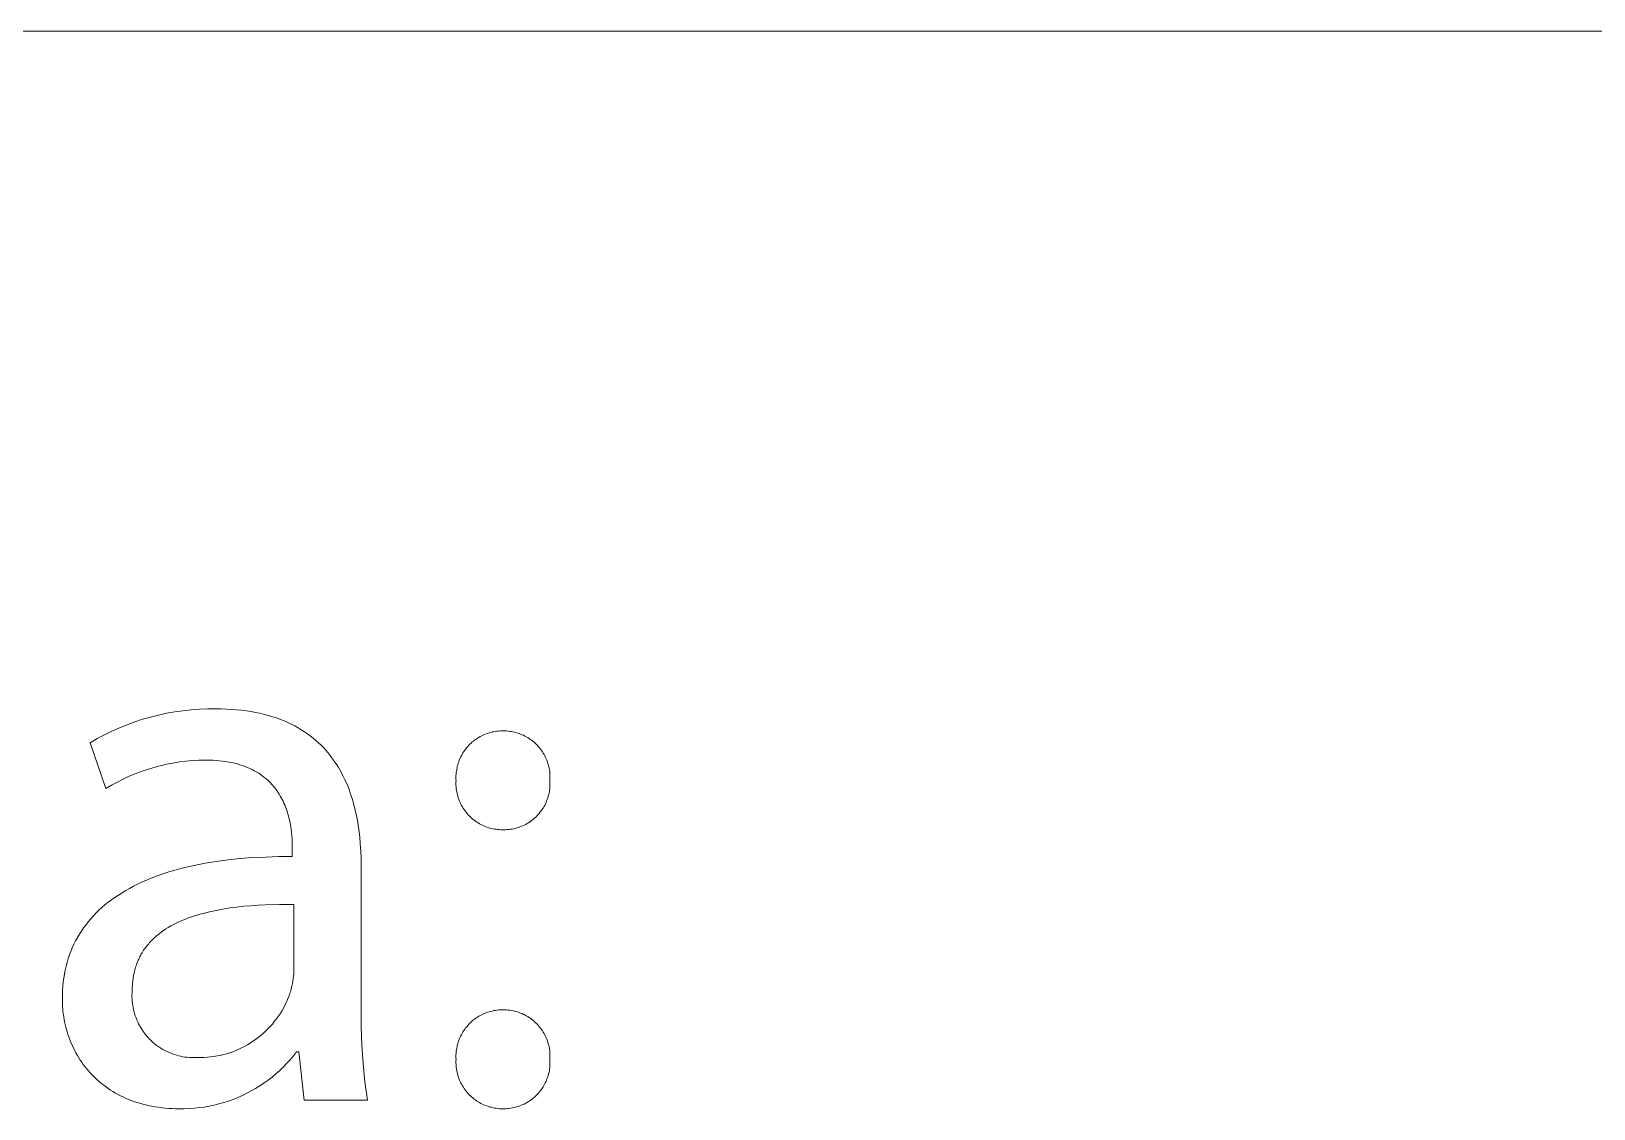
# Model space of a CAD drawing. Header units: millimetres. Extents: x -1576 to 3664, y -445 to 3215.
# Drawn here: x 3330.6 to 3434.3, y -77.6 to -6.1 of the extents above; entities that cross this region are included whole.
import ezdxf

# ---------------------------------------------------------------- set-up
doc = ezdxf.new("R2010")
doc.units = ezdxf.units.MM
doc.header["$MEASUREMENT"] = 0
doc.layers.add('Domyślny', color=7, linetype='Continuous', true_color=0x000000)

msp = doc.modelspace()

# ---------------------------------------------------------------- linework, layer by layer
at = {"layer": 'Domyślny', "color": 18, "lineweight": 15, "true_color": 0x000000}
for p, q in [((3201.68, -6.07), (3659.29, -6.07)), ((3337.46, -51.91), (3337.98, -51.74)), ((3337.98, -51.74), (3338.51, -51.59)), ((3338.51, -51.59), (3339.04, -51.46)), ((3339.04, -51.46), (3339.57, -51.34)), ((3339.57, -51.34), (3340.11, -51.24)), ((3340.11, -51.24), (3340.65, -51.17)), ((3340.65, -51.17), (3341.2, -51.11)), ((3341.2, -51.11), (3341.74, -51.07)), ((3341.74, -51.07), (3342.29, -51.05)), ((3342.29, -51.05), (3342.84, -51.04)), ((3342.84, -51.04), (3343.2, -51.05)), ((3343.2, -51.05), (3343.55, -51.06)), ((3343.55, -51.06), (3343.89, -51.08)), ((3343.89, -51.08), (3344.22, -51.1)), ((3344.22, -51.1), (3344.55, -51.14)), ((3344.55, -51.14), (3344.87, -51.18)), ((3344.87, -51.18), (3345.18, -51.23)), ((3345.18, -51.23), (3345.48, -51.28)), ((3345.48, -51.28), (3345.77, -51.34)), ((3345.77, -51.34), (3346.06, -51.41)), ((3346.06, -51.41), (3346.34, -51.48)), ((3346.34, -51.48), (3346.61, -51.57)), ((3346.61, -51.57), (3346.87, -51.65)), ((3346.87, -51.65), (3347.13, -51.75)), ((3347.13, -51.75), (3347.38, -51.85)), ((3347.38, -51.85), (3347.62, -51.95)), ((3334.97, -53.02), (3335.45, -52.77)), ((3335.45, -52.77), (3335.94, -52.53)), ((3335.94, -52.53), (3336.44, -52.3)), ((3336.44, -52.3), (3336.95, -52.1)), ((3336.95, -52.1), (3337.46, -51.91)), ((3347.62, -51.95), (3347.85, -52.06)), ((3347.85, -52.06), (3348.08, -52.18)), ((3348.08, -52.18), (3348.3, -52.3)), ((3348.3, -52.3), (3348.51, -52.43)), ((3348.51, -52.43), (3348.72, -52.56)), ((3348.72, -52.56), (3348.92, -52.7)), ((3348.92, -52.7), (3349.11, -52.84)), ((3349.11, -52.84), (3349.3, -52.99)), ((3360.3, -52.94), (3360.39, -52.88)), ((3360.39, -52.88), (3360.49, -52.83)), ((3360.49, -52.83), (3360.58, -52.79)), ((3360.58, -52.79), (3360.68, -52.74)), ((3360.68, -52.74), (3360.78, -52.71)), ((3360.78, -52.71), (3360.88, -52.67)), ((3360.88, -52.67), (3360.98, -52.64)), ((3360.98, -52.64), (3361.08, -52.61)), ((3361.08, -52.61), (3361.19, -52.58)), ((3361.19, -52.58), (3361.29, -52.56)), ((3361.29, -52.56), (3361.4, -52.54)), ((3361.4, -52.54), (3361.5, -52.53)), ((3361.5, -52.53), (3361.61, -52.52)), ((3361.61, -52.52), (3361.72, -52.51)), ((3361.72, -52.51), (3361.82, -52.51)), ((3361.82, -52.51), (3361.93, -52.51)), ((3361.93, -52.51), (3362.03, -52.51)), ((3362.03, -52.51), (3362.14, -52.51)), ((3362.14, -52.51), (3362.25, -52.52)), ((3362.25, -52.52), (3362.35, -52.54)), ((3362.35, -52.54), (3362.45, -52.55)), ((3362.45, -52.55), (3362.56, -52.57)), ((3362.56, -52.57), (3362.66, -52.59)), ((3362.66, -52.59), (3362.76, -52.62)), ((3362.76, -52.62), (3362.86, -52.65)), ((3362.86, -52.65), (3362.97, -52.68)), ((3362.97, -52.68), (3363.06, -52.72)), ((3363.06, -52.72), (3363.16, -52.76)), ((3363.16, -52.76), (3363.26, -52.8)), ((3363.26, -52.8), (3363.35, -52.85)), ((3363.35, -52.85), (3363.45, -52.9)), ((3363.45, -52.9), (3363.54, -52.95)), ((3334.5, -53.29), (3334.97, -53.02)), ((3335.54, -56.33), (3334.5, -53.29)), ((3349.3, -52.99), (3349.48, -53.14)), ((3349.48, -53.14), (3349.66, -53.3)), ((3349.66, -53.3), (3349.82, -53.46)), ((3349.82, -53.46), (3349.99, -53.62)), ((3349.99, -53.62), (3350.14, -53.79)), ((3350.14, -53.79), (3350.29, -53.97)), ((3359.24, -53.97), (3359.3, -53.88)), ((3359.3, -53.88), (3359.36, -53.79)), ((3359.36, -53.79), (3359.42, -53.71)), ((3359.42, -53.71), (3359.49, -53.62)), ((3359.49, -53.62), (3359.56, -53.54)), ((3359.56, -53.54), (3359.63, -53.46)), ((3359.63, -53.46), (3359.71, -53.39)), ((3359.71, -53.39), (3359.78, -53.32)), ((3359.78, -53.32), (3359.86, -53.24)), ((3359.86, -53.24), (3359.95, -53.18)), ((3359.95, -53.18), (3360.03, -53.11)), ((3360.03, -53.11), (3360.12, -53.05)), ((3360.12, -53.05), (3360.21, -52.99)), ((3360.21, -52.99), (3360.3, -52.94)), ((3363.54, -52.95), (3363.63, -53.01)), ((3363.63, -53.01), (3363.71, -53.07)), ((3363.71, -53.07), (3363.8, -53.13)), ((3363.8, -53.13), (3363.88, -53.2)), ((3363.88, -53.2), (3363.96, -53.26)), ((3363.96, -53.26), (3364.04, -53.33)), ((3364.04, -53.33), (3364.12, -53.41)), ((3364.12, -53.41), (3364.19, -53.48)), ((3364.19, -53.48), (3364.26, -53.56)), ((3364.26, -53.56), (3364.33, -53.64)), ((3364.33, -53.64), (3364.4, -53.73)), ((3364.4, -53.73), (3364.46, -53.81)), ((3364.46, -53.81), (3364.52, -53.9)), ((3364.52, -53.9), (3364.57, -53.99)), ((3338.72, -54.93), (3338.3, -55.06)), ((3339.14, -54.82), (3338.72, -54.93)), ((3339.56, -54.72), (3339.14, -54.82)), ((3339.99, -54.64), (3339.56, -54.72)), ((3340.42, -54.57), (3339.99, -54.64)), ((3340.85, -54.52), (3340.42, -54.57)), ((3341.29, -54.48), (3340.85, -54.52)), ((3341.72, -54.46), (3341.29, -54.48)), ((3342.16, -54.45), (3341.72, -54.46)), ((3342.4, -54.45), (3342.16, -54.45)), ((3342.63, -54.46), (3342.4, -54.45)), ((3342.85, -54.47), (3342.63, -54.46)), ((3343.07, -54.49), (3342.85, -54.47)), ((3343.29, -54.51), (3343.07, -54.49)), ((3343.5, -54.54), (3343.29, -54.51)), ((3343.7, -54.58), (3343.5, -54.54)), ((3343.89, -54.61), (3343.7, -54.58)), ((3344.08, -54.66), (3343.89, -54.61)), ((3344.26, -54.7), (3344.08, -54.66)), ((3344.44, -54.75), (3344.26, -54.7)), ((3344.61, -54.81), (3344.44, -54.75)), ((3344.78, -54.87), (3344.61, -54.81)), ((3344.94, -54.93), (3344.78, -54.87)), ((3345.09, -55), (3344.94, -54.93)), ((3350.29, -53.97), (3350.43, -54.14)), ((3350.43, -54.14), (3350.57, -54.33)), ((3350.57, -54.33), (3350.7, -54.51)), ((3350.7, -54.51), (3350.83, -54.7)), ((3350.83, -54.7), (3350.95, -54.89)), ((3350.95, -54.89), (3351.07, -55.09)), ((3358.83, -55.06), (3358.85, -54.96)), ((3358.85, -54.96), (3358.87, -54.85)), ((3358.87, -54.85), (3358.9, -54.75)), ((3358.9, -54.75), (3358.93, -54.65)), ((3358.93, -54.65), (3358.96, -54.55)), ((3358.96, -54.55), (3359, -54.45)), ((3359, -54.45), (3359.04, -54.35)), ((3359.04, -54.35), (3359.09, -54.25)), ((3359.09, -54.25), (3359.14, -54.16)), ((3359.14, -54.16), (3359.19, -54.06)), ((3359.19, -54.06), (3359.24, -53.97)), ((3364.57, -53.99), (3364.63, -54.08)), ((3364.63, -54.08), (3364.68, -54.17)), ((3364.68, -54.17), (3364.73, -54.27)), ((3364.73, -54.27), (3364.77, -54.36)), ((3364.77, -54.36), (3364.81, -54.46)), ((3364.81, -54.46), (3364.85, -54.56)), ((3364.85, -54.56), (3364.88, -54.66)), ((3364.88, -54.66), (3364.91, -54.76)), ((3364.91, -54.76), (3364.94, -54.86)), ((3364.94, -54.86), (3364.96, -54.97)), ((3364.96, -54.97), (3364.98, -55.07)), ((3336.3, -55.9), (3335.92, -56.11)), ((3336.69, -55.7), (3336.3, -55.9)), ((3337.08, -55.52), (3336.69, -55.7)), ((3337.48, -55.35), (3337.08, -55.52)), ((3337.89, -55.2), (3337.48, -55.35)), ((3338.3, -55.06), (3337.89, -55.2)), ((3345.24, -55.07), (3345.09, -55)), ((3345.39, -55.15), (3345.24, -55.07)), ((3345.52, -55.22), (3345.39, -55.15)), ((3345.66, -55.3), (3345.52, -55.22)), ((3345.79, -55.39), (3345.66, -55.3)), ((3345.91, -55.48), (3345.79, -55.39)), ((3346.03, -55.57), (3345.91, -55.48)), ((3346.15, -55.66), (3346.03, -55.57)), ((3346.26, -55.75), (3346.15, -55.66)), ((3346.36, -55.85), (3346.26, -55.75)), ((3346.46, -55.95), (3346.36, -55.85)), ((3346.56, -56.06), (3346.46, -55.95)), ((3351.07, -55.09), (3351.18, -55.29)), ((3351.18, -55.29), (3351.28, -55.49)), ((3351.28, -55.49), (3351.38, -55.7)), ((3351.38, -55.7), (3351.48, -55.91)), ((3351.48, -55.91), (3351.57, -56.12)), ((3358.78, -55.49), (3358.79, -55.38)), ((3358.78, -55.59), (3358.78, -55.49)), ((3358.78, -55.7), (3358.78, -55.59)), ((3358.79, -55.81), (3358.78, -55.7)), ((3358.78, -55.91), (3358.79, -55.81)), ((3358.78, -56.02), (3358.78, -55.91)), ((3358.79, -55.38), (3358.8, -55.27)), ((3358.8, -55.27), (3358.81, -55.17)), ((3358.81, -55.17), (3358.83, -55.06)), ((3364.98, -55.07), (3365, -55.17)), ((3365, -55.17), (3365.01, -55.28)), ((3365.01, -55.28), (3365.02, -55.38)), ((3365.02, -55.38), (3365.02, -55.49)), ((3365.02, -55.49), (3365.02, -55.59)), ((3365.02, -55.59), (3365.02, -55.7)), ((3365.02, -55.7), (3365.02, -55.81)), ((3365.02, -55.81), (3365.02, -55.91)), ((3365.02, -55.91), (3365.02, -56.02)), ((3335.92, -56.11), (3335.54, -56.33)), ((3346.65, -56.16), (3346.56, -56.06)), ((3346.74, -56.27), (3346.65, -56.16)), ((3346.82, -56.38), (3346.74, -56.27)), ((3346.9, -56.49), (3346.82, -56.38)), ((3346.98, -56.6), (3346.9, -56.49)), ((3347.05, -56.71), (3346.98, -56.6)), ((3347.12, -56.83), (3347.05, -56.71)), ((3347.18, -56.94), (3347.12, -56.83)), ((3347.25, -57.06), (3347.18, -56.94)), ((3351.57, -56.12), (3351.66, -56.33)), ((3351.66, -56.33), (3351.74, -56.55)), ((3351.74, -56.55), (3351.81, -56.77)), ((3351.81, -56.77), (3351.88, -56.99)), ((3351.88, -56.99), (3351.95, -57.21)), ((3358.78, -56.13), (3358.78, -56.02)), ((3358.79, -56.23), (3358.78, -56.13)), ((3358.8, -56.34), (3358.79, -56.23)), ((3358.82, -56.45), (3358.8, -56.34)), ((3358.83, -56.55), (3358.82, -56.45)), ((3358.85, -56.66), (3358.83, -56.55)), ((3358.88, -56.76), (3358.85, -56.66)), ((3358.91, -56.87), (3358.88, -56.76)), ((3358.94, -56.97), (3358.91, -56.87)), ((3358.98, -57.07), (3358.94, -56.97)), ((3364.87, -56.96), (3364.84, -57.06)), ((3364.91, -56.86), (3364.87, -56.96)), ((3364.93, -56.75), (3364.91, -56.86)), ((3364.96, -56.65), (3364.93, -56.75)), ((3364.98, -56.55), (3364.96, -56.65)), ((3364.99, -56.44), (3364.98, -56.55)), ((3365.01, -56.34), (3364.99, -56.44)), ((3365.02, -56.23), (3365.01, -56.34)), ((3365.02, -56.02), (3365.02, -56.12)), ((3365.02, -56.12), (3365.02, -56.23)), ((3347.3, -57.18), (3347.25, -57.06)), ((3347.36, -57.3), (3347.3, -57.18)), ((3347.41, -57.42), (3347.36, -57.3)), ((3347.46, -57.54), (3347.41, -57.42)), ((3347.5, -57.66), (3347.46, -57.54)), ((3347.55, -57.79), (3347.5, -57.66)), ((3347.59, -57.91), (3347.55, -57.79)), ((3347.62, -58.03), (3347.59, -57.91)), ((3347.66, -58.15), (3347.62, -58.03)), ((3351.95, -57.21), (3352.01, -57.43)), ((3352.01, -57.43), (3352.07, -57.66)), ((3352.07, -57.66), (3352.12, -57.89)), ((3352.12, -57.89), (3352.17, -58.12)), ((3359.01, -57.17), (3358.98, -57.07)), ((3359.06, -57.27), (3359.01, -57.17)), ((3359.1, -57.36), (3359.06, -57.27)), ((3359.15, -57.46), (3359.1, -57.36)), ((3359.21, -57.55), (3359.15, -57.46)), ((3359.26, -57.64), (3359.21, -57.55)), ((3359.32, -57.73), (3359.26, -57.64)), ((3359.38, -57.82), (3359.32, -57.73)), ((3359.45, -57.91), (3359.38, -57.82)), ((3359.52, -57.99), (3359.45, -57.91)), ((3359.59, -58.07), (3359.52, -57.99)), ((3359.66, -58.15), (3359.59, -58.07)), ((3364.24, -58.06), (3364.17, -58.13)), ((3364.31, -57.98), (3364.24, -58.06)), ((3364.38, -57.89), (3364.31, -57.98)), ((3364.44, -57.81), (3364.38, -57.89)), ((3364.5, -57.72), (3364.44, -57.81)), ((3364.56, -57.63), (3364.5, -57.72)), ((3364.62, -57.54), (3364.56, -57.63)), ((3364.67, -57.45), (3364.62, -57.54)), ((3364.72, -57.35), (3364.67, -57.45)), ((3364.76, -57.26), (3364.72, -57.35)), ((3364.8, -57.16), (3364.76, -57.26)), ((3364.84, -57.06), (3364.8, -57.16)), ((3347.69, -58.27), (3347.66, -58.15)), ((3347.72, -58.4), (3347.69, -58.27)), ((3347.74, -58.52), (3347.72, -58.4)), ((3347.79, -58.76), (3347.74, -58.52)), ((3347.83, -59), (3347.79, -58.76)), ((3347.86, -59.23), (3347.83, -59)), ((3352.17, -58.12), (3352.22, -58.35)), ((3352.22, -58.35), (3352.26, -58.59)), ((3352.26, -58.59), (3352.33, -59.06)), ((3352.33, -59.06), (3352.39, -59.53)), ((3359.74, -58.22), (3359.66, -58.15)), ((3359.82, -58.29), (3359.74, -58.22)), ((3359.9, -58.36), (3359.82, -58.29)), ((3359.98, -58.43), (3359.9, -58.36)), ((3360.07, -58.5), (3359.98, -58.43)), ((3360.16, -58.56), (3360.07, -58.5)), ((3360.25, -58.61), (3360.16, -58.56)), ((3360.34, -58.67), (3360.25, -58.61)), ((3360.43, -58.72), (3360.34, -58.67)), ((3360.53, -58.77), (3360.43, -58.72)), ((3360.63, -58.81), (3360.53, -58.77)), ((3360.72, -58.85), (3360.63, -58.81)), ((3360.82, -58.89), (3360.72, -58.85)), ((3360.93, -58.93), (3360.82, -58.89)), ((3361.03, -58.96), (3360.93, -58.93)), ((3361.13, -58.98), (3361.03, -58.96)), ((3361.24, -59.01), (3361.13, -58.98)), ((3361.34, -59.03), (3361.24, -59.01)), ((3361.45, -59.04), (3361.34, -59.03)), ((3361.56, -59.05), (3361.45, -59.04)), ((3361.66, -59.06), (3361.56, -59.05)), ((3361.77, -59.07), (3361.66, -59.06)), ((3361.88, -59.07), (3361.77, -59.07)), ((3361.98, -59.07), (3361.88, -59.07)), ((3362.09, -59.07), (3361.98, -59.07)), ((3362.2, -59.06), (3362.09, -59.07)), ((3362.3, -59.05), (3362.2, -59.06)), ((3362.41, -59.04), (3362.3, -59.05)), ((3362.51, -59.02), (3362.41, -59.04)), ((3362.62, -59), (3362.51, -59.02)), ((3362.72, -58.98), (3362.62, -59)), ((3362.82, -58.95), (3362.72, -58.98)), ((3362.92, -58.92), (3362.82, -58.95)), ((3363.02, -58.88), (3362.92, -58.92)), ((3363.12, -58.84), (3363.02, -58.88)), ((3363.22, -58.8), (3363.12, -58.84)), ((3363.32, -58.76), (3363.22, -58.8)), ((3363.41, -58.71), (3363.32, -58.76)), ((3363.5, -58.66), (3363.41, -58.71)), ((3363.59, -58.6), (3363.5, -58.66)), ((3363.68, -58.54), (3363.59, -58.6)), ((3363.77, -58.48), (3363.68, -58.54)), ((3363.86, -58.42), (3363.77, -58.48)), ((3363.94, -58.35), (3363.86, -58.42)), ((3364.02, -58.28), (3363.94, -58.35)), ((3364.1, -58.21), (3364.02, -58.28)), ((3364.17, -58.13), (3364.1, -58.21)), ((3347.88, -59.46), (3347.86, -59.23)), ((3347.9, -59.68), (3347.88, -59.46)), ((3347.91, -59.9), (3347.9, -59.68)), ((3347.91, -60.11), (3347.91, -59.9)), ((3347.91, -60.31), (3347.91, -60.11)), ((3352.39, -59.53), (3352.43, -60.01)), ((3352.43, -60.01), (3352.46, -60.48)), ((3342.12, -61.29), (3342.87, -61.17)), ((3342.87, -61.17), (3343.65, -61.07)), ((3343.65, -61.07), (3344.45, -60.98)), ((3344.45, -60.98), (3345.28, -60.92)), ((3345.28, -60.92), (3346.13, -60.88)), ((3346.13, -60.88), (3347.01, -60.85)), ((3347.01, -60.85), (3347.91, -60.85)), ((3347.91, -60.85), (3347.91, -60.31)), ((3352.46, -60.48), (3352.48, -60.96)), ((3352.48, -60.96), (3352.49, -61.44)), ((3338.49, -62.31), (3338.78, -62.19)), ((3338.78, -62.19), (3339.08, -62.08)), ((3339.08, -62.08), (3339.39, -61.97)), ((3339.39, -61.97), (3339.71, -61.87)), ((3339.71, -61.87), (3340.04, -61.78)), ((3340.04, -61.78), (3340.37, -61.68)), ((3340.37, -61.68), (3340.7, -61.6)), ((3340.7, -61.6), (3341.4, -61.43)), ((3341.4, -61.43), (3342.12, -61.29)), ((3352.49, -61.44), (3352.49, -70.92)), ((3336.37, -63.4), (3336.61, -63.25)), ((3336.61, -63.25), (3336.86, -63.1)), ((3336.86, -63.1), (3337.11, -62.96)), ((3337.11, -62.96), (3337.37, -62.82)), ((3337.37, -62.82), (3337.64, -62.68)), ((3337.64, -62.68), (3337.91, -62.55)), ((3337.91, -62.55), (3338.2, -62.43)), ((3338.2, -62.43), (3338.49, -62.31)), ((3335.08, -64.41), (3335.28, -64.23)), ((3335.28, -64.23), (3335.48, -64.06)), ((3335.48, -64.06), (3335.69, -63.88)), ((3335.69, -63.88), (3335.91, -63.72)), ((3335.91, -63.72), (3336.14, -63.56)), ((3336.14, -63.56), (3336.37, -63.4)), ((3343.76, -64.26), (3343.3, -64.33)), ((3344.22, -64.2), (3343.76, -64.26)), ((3344.69, -64.15), (3344.22, -64.2)), ((3345.16, -64.11), (3344.69, -64.15)), ((3345.64, -64.08), (3345.16, -64.11)), ((3346.11, -64.06), (3345.64, -64.08)), ((3347.07, -64.04), (3346.11, -64.06)), ((3348.02, -64.04), (3347.07, -64.04)), ((3348.02, -68.46), (3348.02, -64.04)), ((3334.22, -65.37), (3334.37, -65.17)), ((3334.37, -65.17), (3334.54, -64.97)), ((3334.54, -64.97), (3334.71, -64.78)), ((3334.71, -64.78), (3334.9, -64.59)), ((3334.9, -64.59), (3335.08, -64.41)), ((3340.21, -65.27), (3340.03, -65.36)), ((3340.39, -65.18), (3340.21, -65.27)), ((3340.58, -65.1), (3340.39, -65.18)), ((3340.77, -65.02), (3340.58, -65.1)), ((3340.96, -64.94), (3340.77, -65.02)), ((3341.16, -64.87), (3340.96, -64.94)), ((3341.36, -64.8), (3341.16, -64.87)), ((3341.57, -64.74), (3341.36, -64.8)), ((3341.77, -64.68), (3341.57, -64.74)), ((3341.99, -64.62), (3341.77, -64.68)), ((3342.41, -64.51), (3341.99, -64.62)), ((3342.85, -64.42), (3342.41, -64.51)), ((3343.3, -64.33), (3342.85, -64.42)), ((3333.53, -66.44), (3333.66, -66.22)), ((3333.66, -66.22), (3333.78, -66)), ((3333.78, -66), (3333.92, -65.79)), ((3333.92, -65.79), (3334.06, -65.58)), ((3334.06, -65.58), (3334.22, -65.37)), ((3338.63, -66.36), (3338.56, -66.43)), ((3338.7, -66.3), (3338.63, -66.36)), ((3338.76, -66.23), (3338.7, -66.3)), ((3338.83, -66.17), (3338.76, -66.23)), ((3338.9, -66.11), (3338.83, -66.17)), ((3338.98, -66.05), (3338.9, -66.11)), ((3339.05, -65.99), (3338.98, -66.05)), ((3339.2, -65.87), (3339.05, -65.99)), ((3339.36, -65.76), (3339.2, -65.87)), ((3339.52, -65.65), (3339.36, -65.76)), ((3339.68, -65.55), (3339.52, -65.65)), ((3339.85, -65.45), (3339.68, -65.55)), ((3340.03, -65.36), (3339.85, -65.45)), ((3333.04, -67.62), (3333.13, -67.38)), ((3333.13, -67.38), (3333.22, -67.14)), ((3333.22, -67.14), (3333.31, -66.9)), ((3333.31, -66.9), (3333.42, -66.67)), ((3333.42, -66.67), (3333.53, -66.44)), ((3337.85, -67.39), (3337.8, -67.48)), ((3337.89, -67.31), (3337.85, -67.39)), ((3337.94, -67.23), (3337.89, -67.31)), ((3337.99, -67.15), (3337.94, -67.23)), ((3338.04, -67.07), (3337.99, -67.15)), ((3338.09, -67), (3338.04, -67.07)), ((3338.15, -66.92), (3338.09, -67)), ((3338.2, -66.85), (3338.15, -66.92)), ((3338.26, -66.77), (3338.2, -66.85)), ((3338.32, -66.7), (3338.26, -66.77)), ((3338.38, -66.63), (3338.32, -66.7)), ((3338.44, -66.56), (3338.38, -66.63)), ((3338.5, -66.49), (3338.44, -66.56)), ((3338.56, -66.43), (3338.5, -66.49)), ((3332.79, -68.64), (3332.84, -68.38)), ((3332.84, -68.38), (3332.9, -68.12)), ((3332.9, -68.12), (3332.97, -67.87)), ((3332.97, -67.87), (3333.04, -67.62)), ((3337.46, -68.38), (3337.43, -68.47)), ((3337.48, -68.28), (3337.46, -68.38)), ((3337.51, -68.19), (3337.48, -68.28)), ((3337.54, -68.09), (3337.51, -68.19)), ((3337.57, -68), (3337.54, -68.09)), ((3337.61, -67.91), (3337.57, -68)), ((3337.64, -67.82), (3337.61, -67.91)), ((3337.68, -67.73), (3337.64, -67.82)), ((3337.72, -67.65), (3337.68, -67.73)), ((3337.76, -67.56), (3337.72, -67.65)), ((3337.8, -67.48), (3337.76, -67.56)), ((3348.01, -68.62), (3348.02, -68.46)), ((3332.66, -69.72), (3332.68, -69.45)), ((3332.68, -69.45), (3332.71, -69.17)), ((3332.71, -69.17), (3332.75, -68.91)), ((3332.75, -68.91), (3332.79, -68.64)), ((3337.3, -69.41), (3337.29, -69.52)), ((3337.31, -69.19), (3337.3, -69.3)), ((3337.3, -69.3), (3337.3, -69.41)), ((3337.32, -69.09), (3337.31, -69.19)), ((3337.34, -68.98), (3337.32, -69.09)), ((3337.35, -68.88), (3337.34, -68.98)), ((3337.37, -68.77), (3337.35, -68.88)), ((3337.39, -68.67), (3337.37, -68.77)), ((3337.41, -68.57), (3337.39, -68.67)), ((3337.43, -68.47), (3337.41, -68.57)), ((3347.85, -69.61), (3347.89, -69.45)), ((3347.89, -69.45), (3347.93, -69.28)), ((3347.93, -69.28), (3347.96, -69.12)), ((3347.96, -69.12), (3347.98, -68.95)), ((3347.98, -68.95), (3348, -68.79)), ((3348, -68.79), (3348.01, -68.62)), ((3332.65, -70.01), (3332.66, -69.72)), ((3332.65, -70.29), (3332.65, -70.01)), ((3332.65, -70.46), (3332.65, -70.29)), ((3332.65, -70.63), (3332.65, -70.46)), ((3337.28, -69.89), (3337.27, -70.03)), ((3337.27, -70.03), (3337.27, -70.17)), ((3337.27, -70.17), (3337.28, -70.31)), ((3337.29, -69.75), (3337.28, -69.89)), ((3337.28, -70.31), (3337.29, -70.45)), ((3337.29, -69.52), (3337.29, -69.64)), ((3337.29, -69.64), (3337.29, -69.75)), ((3337.29, -70.45), (3337.3, -70.59)), ((3347.42, -70.72), (3347.52, -70.52)), ((3347.52, -70.52), (3347.6, -70.33)), ((3347.6, -70.33), (3347.68, -70.13)), ((3347.68, -70.13), (3347.76, -69.92)), ((3347.76, -69.92), (3347.81, -69.77)), ((3347.81, -69.77), (3347.85, -69.61)), ((3332.66, -70.8), (3332.65, -70.63)), ((3332.68, -70.98), (3332.66, -70.8)), ((3332.69, -71.15), (3332.68, -70.98)), ((3332.72, -71.32), (3332.69, -71.15)), ((3332.74, -71.49), (3332.72, -71.32)), ((3332.77, -71.66), (3332.74, -71.49)), ((3337.3, -70.59), (3337.32, -70.73)), ((3337.32, -70.73), (3337.35, -70.87)), ((3337.35, -70.87), (3337.37, -71.01)), ((3337.37, -71.01), (3337.41, -71.15)), ((3337.41, -71.15), (3337.45, -71.28)), ((3337.45, -71.28), (3337.49, -71.42)), ((3337.49, -71.42), (3337.54, -71.55)), ((3337.54, -71.55), (3337.59, -71.68)), ((3346.85, -71.63), (3346.98, -71.46)), ((3346.98, -71.46), (3347.1, -71.28)), ((3347.1, -71.28), (3347.21, -71.1)), ((3347.21, -71.1), (3347.32, -70.91)), ((3347.32, -70.91), (3347.42, -70.72)), ((3352.49, -70.92), (3352.49, -72.14)), ((3360.03, -71.63), (3360.12, -71.56)), ((3360.12, -71.56), (3360.21, -71.5)), ((3360.21, -71.5), (3360.3, -71.45)), ((3360.3, -71.45), (3360.39, -71.4)), ((3360.39, -71.4), (3360.49, -71.35)), ((3360.49, -71.35), (3360.58, -71.3)), ((3360.58, -71.3), (3360.68, -71.26)), ((3360.68, -71.26), (3360.78, -71.22)), ((3360.78, -71.22), (3360.88, -71.18)), ((3360.88, -71.18), (3360.98, -71.15)), ((3360.98, -71.15), (3361.08, -71.12)), ((3361.08, -71.12), (3361.19, -71.1)), ((3361.19, -71.1), (3361.29, -71.07)), ((3361.29, -71.07), (3361.4, -71.06)), ((3361.4, -71.06), (3361.5, -71.04)), ((3361.5, -71.04), (3361.61, -71.03)), ((3361.61, -71.03), (3361.72, -71.02)), ((3361.72, -71.02), (3361.82, -71.02)), ((3361.82, -71.02), (3361.93, -71.02)), ((3361.93, -71.02), (3362.03, -71.02)), ((3362.03, -71.02), (3362.14, -71.03)), ((3362.14, -71.03), (3362.25, -71.04)), ((3362.25, -71.04), (3362.35, -71.05)), ((3362.35, -71.05), (3362.45, -71.06)), ((3362.45, -71.06), (3362.56, -71.08)), ((3362.56, -71.08), (3362.66, -71.11)), ((3362.66, -71.11), (3362.76, -71.13)), ((3362.76, -71.13), (3362.86, -71.16)), ((3362.86, -71.16), (3362.97, -71.2)), ((3362.97, -71.2), (3363.06, -71.23)), ((3363.06, -71.23), (3363.16, -71.27)), ((3363.16, -71.27), (3363.26, -71.32)), ((3363.26, -71.32), (3363.35, -71.36)), ((3363.35, -71.36), (3363.45, -71.41)), ((3363.45, -71.41), (3363.54, -71.47)), ((3363.54, -71.47), (3363.63, -71.52)), ((3363.63, -71.52), (3363.71, -71.58)), ((3332.8, -71.82), (3332.77, -71.66)), ((3332.84, -71.99), (3332.8, -71.82)), ((3332.88, -72.16), (3332.84, -71.99)), ((3332.92, -72.32), (3332.88, -72.16)), ((3332.97, -72.49), (3332.92, -72.32)), ((3333.02, -72.65), (3332.97, -72.49)), ((3337.59, -71.68), (3337.65, -71.81)), ((3337.65, -71.81), (3337.71, -71.94)), ((3337.71, -71.94), (3337.77, -72.06)), ((3337.77, -72.06), (3337.84, -72.18)), ((3337.84, -72.18), (3337.92, -72.3)), ((3337.92, -72.3), (3337.99, -72.42)), ((3337.99, -72.42), (3338.07, -72.54)), ((3338.07, -72.54), (3338.16, -72.65)), ((3345.82, -72.73), (3345.98, -72.59)), ((3345.98, -72.59), (3346.14, -72.44)), ((3346.14, -72.44), (3346.29, -72.29)), ((3346.29, -72.29), (3346.44, -72.13)), ((3346.44, -72.13), (3346.59, -71.97)), ((3346.59, -71.97), (3346.72, -71.8)), ((3346.72, -71.8), (3346.85, -71.63)), ((3352.49, -72.14), (3352.53, -73.36)), ((3359.14, -72.67), (3359.19, -72.58)), ((3359.19, -72.58), (3359.24, -72.48)), ((3359.24, -72.48), (3359.3, -72.39)), ((3359.3, -72.39), (3359.36, -72.31)), ((3359.36, -72.31), (3359.42, -72.22)), ((3359.42, -72.22), (3359.49, -72.14)), ((3359.49, -72.14), (3359.56, -72.06)), ((3359.56, -72.06), (3359.63, -71.98)), ((3359.63, -71.98), (3359.71, -71.9)), ((3359.71, -71.9), (3359.78, -71.83)), ((3359.78, -71.83), (3359.86, -71.76)), ((3359.86, -71.76), (3359.95, -71.69)), ((3359.95, -71.69), (3360.03, -71.63)), ((3363.71, -71.58), (3363.8, -71.64)), ((3363.8, -71.64), (3363.88, -71.71)), ((3363.88, -71.71), (3363.96, -71.78)), ((3363.96, -71.78), (3364.04, -71.85)), ((3364.04, -71.85), (3364.12, -71.92)), ((3364.12, -71.92), (3364.19, -72)), ((3364.19, -72), (3364.26, -72.08)), ((3364.26, -72.08), (3364.33, -72.16)), ((3364.33, -72.16), (3364.4, -72.24)), ((3364.4, -72.24), (3364.46, -72.32)), ((3364.46, -72.32), (3364.52, -72.41)), ((3364.52, -72.41), (3364.57, -72.5)), ((3364.57, -72.5), (3364.63, -72.59)), ((3364.63, -72.59), (3364.68, -72.68)), ((3333.08, -72.81), (3333.02, -72.65)), ((3333.14, -72.98), (3333.08, -72.81)), ((3333.2, -73.14), (3333.14, -72.98)), ((3333.27, -73.29), (3333.2, -73.14)), ((3333.34, -73.45), (3333.27, -73.29)), ((3333.41, -73.61), (3333.34, -73.45)), ((3333.49, -73.76), (3333.41, -73.61)), ((3338.16, -72.65), (3338.25, -72.76)), ((3338.25, -72.76), (3338.34, -72.86)), ((3338.34, -72.86), (3338.44, -72.96)), ((3338.44, -72.96), (3338.54, -73.06)), ((3338.54, -73.06), (3338.64, -73.16)), ((3338.64, -73.16), (3338.75, -73.25)), ((3338.75, -73.25), (3338.86, -73.34)), ((3338.86, -73.34), (3338.97, -73.42)), ((3338.97, -73.42), (3339.09, -73.5)), ((3339.09, -73.5), (3339.21, -73.58)), ((3339.21, -73.58), (3339.33, -73.65)), ((3344.16, -73.72), (3344.36, -73.63)), ((3344.36, -73.63), (3344.55, -73.54)), ((3344.55, -73.54), (3344.75, -73.45)), ((3344.75, -73.45), (3344.93, -73.34)), ((3344.93, -73.34), (3345.12, -73.23)), ((3345.12, -73.23), (3345.3, -73.11)), ((3345.3, -73.11), (3345.48, -72.99)), ((3345.48, -72.99), (3345.65, -72.86)), ((3345.65, -72.86), (3345.82, -72.73)), ((3352.53, -73.36), (3352.61, -74.58)), ((3358.81, -73.68), (3358.83, -73.57)), ((3358.83, -73.57), (3358.85, -73.47)), ((3358.85, -73.47), (3358.87, -73.37)), ((3358.87, -73.37), (3358.9, -73.26)), ((3358.9, -73.26), (3358.93, -73.16)), ((3358.93, -73.16), (3358.96, -73.06)), ((3358.96, -73.06), (3359, -72.96)), ((3359, -72.96), (3359.04, -72.86)), ((3359.04, -72.86), (3359.09, -72.76)), ((3359.09, -72.76), (3359.14, -72.67)), ((3364.68, -72.68), (3364.73, -72.78)), ((3364.73, -72.78), (3364.77, -72.88)), ((3364.77, -72.88), (3364.81, -72.97)), ((3364.81, -72.97), (3364.85, -73.07)), ((3364.85, -73.07), (3364.88, -73.17)), ((3364.88, -73.17), (3364.91, -73.27)), ((3364.91, -73.27), (3364.94, -73.38)), ((3364.94, -73.38), (3364.96, -73.48)), ((3364.96, -73.48), (3364.98, -73.58)), ((3364.98, -73.58), (3365, -73.69)), ((3333.57, -73.91), (3333.49, -73.76)), ((3333.66, -74.06), (3333.57, -73.91)), ((3333.75, -74.21), (3333.66, -74.06)), ((3333.84, -74.35), (3333.75, -74.21)), ((3333.94, -74.5), (3333.84, -74.35)), ((3334.04, -74.64), (3333.94, -74.5)), ((3334.15, -74.78), (3334.04, -74.64)), ((3339.33, -73.65), (3339.45, -73.72)), ((3339.45, -73.72), (3339.58, -73.78)), ((3339.58, -73.78), (3339.71, -73.84)), ((3339.71, -73.84), (3339.84, -73.9)), ((3339.84, -73.9), (3339.97, -73.95)), ((3339.97, -73.95), (3340.1, -73.99)), ((3340.1, -73.99), (3340.24, -74.03)), ((3340.24, -74.03), (3340.37, -74.07)), ((3340.37, -74.07), (3340.51, -74.1)), ((3340.51, -74.1), (3340.65, -74.13)), ((3340.65, -74.13), (3340.79, -74.15)), ((3340.79, -74.15), (3340.93, -74.17)), ((3340.93, -74.17), (3341.07, -74.18)), ((3341.07, -74.18), (3341.21, -74.19)), ((3341.21, -74.19), (3341.35, -74.19)), ((3341.35, -74.19), (3341.49, -74.19)), ((3341.49, -74.19), (3341.63, -74.18)), ((3341.63, -74.18), (3341.85, -74.18)), ((3341.85, -74.18), (3342.06, -74.18)), ((3342.06, -74.18), (3342.28, -74.16)), ((3342.28, -74.16), (3342.49, -74.14)), ((3342.49, -74.14), (3342.71, -74.12)), ((3342.71, -74.12), (3342.92, -74.08)), ((3342.92, -74.08), (3343.13, -74.04)), ((3343.13, -74.04), (3343.34, -73.99)), ((3343.34, -73.99), (3343.55, -73.93)), ((3343.55, -73.93), (3343.76, -73.87)), ((3343.76, -73.87), (3343.96, -73.8)), ((3343.96, -73.8), (3344.16, -73.72)), ((3347.55, -74.57), (3347.32, -74.81)), ((3347.77, -74.33), (3347.55, -74.57)), ((3347.99, -74.08), (3347.77, -74.33)), ((3348.19, -73.81), (3347.99, -74.08)), ((3348.35, -73.81), (3348.19, -73.81)), ((3348.7, -77.01), (3348.35, -73.81)), ((3352.61, -74.58), (3352.74, -75.8)), ((3358.78, -74), (3358.79, -73.89)), ((3358.78, -74.11), (3358.78, -74)), ((3358.78, -74.21), (3358.78, -74.11)), ((3358.79, -74.32), (3358.78, -74.21)), ((3358.78, -74.43), (3358.79, -74.32)), ((3358.78, -74.53), (3358.78, -74.43)), ((3358.79, -74.64), (3358.78, -74.53)), ((3358.79, -73.89), (3358.8, -73.79)), ((3358.79, -74.75), (3358.79, -74.64)), ((3358.8, -73.79), (3358.81, -73.68)), ((3365, -73.69), (3365.01, -73.79)), ((3365.01, -73.79), (3365.02, -73.9)), ((3365.02, -73.9), (3365.02, -74)), ((3365.02, -74), (3365.02, -74.11)), ((3365.02, -74.11), (3365.02, -74.21)), ((3365.02, -74.21), (3365.02, -74.32)), ((3365.02, -74.32), (3365.02, -74.43)), ((3365.02, -74.43), (3365.02, -74.53)), ((3365.02, -74.53), (3365.02, -74.64)), ((3365.02, -74.64), (3365.02, -74.74)), ((3334.26, -74.92), (3334.15, -74.78)), ((3334.37, -75.05), (3334.26, -74.92)), ((3334.48, -75.18), (3334.37, -75.05)), ((3334.6, -75.31), (3334.48, -75.18)), ((3334.73, -75.44), (3334.6, -75.31)), ((3334.86, -75.56), (3334.73, -75.44)), ((3334.99, -75.68), (3334.86, -75.56)), ((3335.12, -75.8), (3334.99, -75.68)), ((3346.31, -75.68), (3346.04, -75.87)), ((3346.57, -75.48), (3346.31, -75.68)), ((3346.83, -75.26), (3346.57, -75.48)), ((3347.08, -75.04), (3346.83, -75.26)), ((3347.32, -74.81), (3347.08, -75.04)), ((3358.8, -74.85), (3358.79, -74.75)), ((3358.82, -74.96), (3358.8, -74.85)), ((3358.84, -75.07), (3358.82, -74.96)), ((3358.86, -75.17), (3358.84, -75.07)), ((3358.88, -75.27), (3358.86, -75.17)), ((3358.91, -75.38), (3358.88, -75.27)), ((3358.94, -75.48), (3358.91, -75.38)), ((3358.98, -75.58), (3358.94, -75.48)), ((3359.02, -75.68), (3358.98, -75.58)), ((3359.06, -75.78), (3359.02, -75.68)), ((3364.8, -75.67), (3364.76, -75.77)), ((3364.84, -75.57), (3364.8, -75.67)), ((3364.87, -75.47), (3364.84, -75.57)), ((3364.9, -75.37), (3364.87, -75.47)), ((3364.93, -75.27), (3364.9, -75.37)), ((3364.96, -75.16), (3364.93, -75.27)), ((3364.98, -75.06), (3364.96, -75.16)), ((3364.99, -74.95), (3364.98, -75.06)), ((3365.01, -74.85), (3364.99, -74.95)), ((3365.02, -74.74), (3365.01, -74.85)), ((3335.26, -75.92), (3335.12, -75.8)), ((3335.4, -76.03), (3335.26, -75.92)), ((3335.55, -76.14), (3335.4, -76.03)), ((3335.7, -76.24), (3335.55, -76.14)), ((3335.85, -76.34), (3335.7, -76.24)), ((3336.01, -76.44), (3335.85, -76.34)), ((3336.17, -76.54), (3336.01, -76.44)), ((3336.34, -76.63), (3336.17, -76.54)), ((3336.51, -76.72), (3336.34, -76.63)), ((3336.68, -76.8), (3336.51, -76.72)), ((3344.6, -76.7), (3344.3, -76.83)), ((3344.9, -76.55), (3344.6, -76.7)), ((3345.19, -76.4), (3344.9, -76.55)), ((3345.48, -76.23), (3345.19, -76.4)), ((3345.76, -76.06), (3345.48, -76.23)), ((3346.04, -75.87), (3345.76, -76.06)), ((3352.74, -75.8), (3352.9, -77.01)), ((3359.11, -75.88), (3359.06, -75.78)), ((3359.16, -75.97), (3359.11, -75.88)), ((3359.21, -76.06), (3359.16, -75.97)), ((3359.27, -76.15), (3359.21, -76.06)), ((3359.32, -76.24), (3359.27, -76.15)), ((3359.39, -76.33), (3359.32, -76.24)), ((3359.45, -76.42), (3359.39, -76.33)), ((3359.52, -76.5), (3359.45, -76.42)), ((3359.59, -76.58), (3359.52, -76.5)), ((3359.66, -76.66), (3359.59, -76.58)), ((3359.74, -76.73), (3359.66, -76.66)), ((3359.82, -76.8), (3359.74, -76.73)), ((3364.09, -76.72), (3364.01, -76.79)), ((3364.17, -76.64), (3364.09, -76.72)), ((3364.24, -76.57), (3364.17, -76.64)), ((3364.31, -76.49), (3364.24, -76.57)), ((3364.38, -76.4), (3364.31, -76.49)), ((3364.44, -76.32), (3364.38, -76.4)), ((3364.5, -76.23), (3364.44, -76.32)), ((3364.56, -76.14), (3364.5, -76.23)), ((3364.61, -76.05), (3364.56, -76.14)), ((3364.66, -75.96), (3364.61, -76.05)), ((3364.71, -75.86), (3364.66, -75.96)), ((3364.76, -75.77), (3364.71, -75.86)), ((3336.85, -76.88), (3336.68, -76.8)), ((3337.03, -76.96), (3336.85, -76.88)), ((3337.22, -77.03), (3337.03, -76.96)), ((3337.4, -77.1), (3337.22, -77.03)), ((3337.59, -77.16), (3337.4, -77.1)), ((3337.79, -77.22), (3337.59, -77.16)), ((3337.99, -77.28), (3337.79, -77.22)), ((3338.19, -77.33), (3337.99, -77.28)), ((3338.4, -77.38), (3338.19, -77.33)), ((3338.6, -77.42), (3338.4, -77.38)), ((3338.82, -77.46), (3338.6, -77.42)), ((3339.03, -77.49), (3338.82, -77.46)), ((3339.25, -77.52), (3339.03, -77.49)), ((3339.48, -77.54), (3339.25, -77.52)), ((3339.71, -77.56), (3339.48, -77.54)), ((3339.94, -77.57), (3339.71, -77.56)), ((3340.17, -77.58), (3339.94, -77.57)), ((3340.41, -77.58), (3340.17, -77.58)), ((3340.74, -77.58), (3340.41, -77.58)), ((3341.08, -77.57), (3340.74, -77.58)), ((3341.41, -77.55), (3341.08, -77.57)), ((3341.74, -77.51), (3341.41, -77.55)), ((3342.07, -77.47), (3341.74, -77.51)), ((3342.39, -77.41), (3342.07, -77.47)), ((3342.72, -77.34), (3342.39, -77.41)), ((3343.04, -77.26), (3342.72, -77.34)), ((3343.36, -77.17), (3343.04, -77.26)), ((3343.68, -77.07), (3343.36, -77.17)), ((3343.99, -76.96), (3343.68, -77.07)), ((3344.3, -76.83), (3343.99, -76.96)), ((3352.9, -77.01), (3348.7, -77.01)), ((3359.9, -76.87), (3359.82, -76.8)), ((3359.98, -76.94), (3359.9, -76.87)), ((3360.07, -77), (3359.98, -76.94)), ((3360.16, -77.07), (3360.07, -77)), ((3360.25, -77.12), (3360.16, -77.07)), ((3360.34, -77.18), (3360.25, -77.12)), ((3360.43, -77.23), (3360.34, -77.18)), ((3360.53, -77.28), (3360.43, -77.23)), ((3360.63, -77.32), (3360.53, -77.28)), ((3360.73, -77.36), (3360.63, -77.32)), ((3360.83, -77.4), (3360.73, -77.36)), ((3360.93, -77.44), (3360.83, -77.4)), ((3361.03, -77.47), (3360.93, -77.44)), ((3361.13, -77.49), (3361.03, -77.47)), ((3361.24, -77.52), (3361.13, -77.49)), ((3361.34, -77.54), (3361.24, -77.52)), ((3361.45, -77.55), (3361.34, -77.54)), ((3361.56, -77.57), (3361.45, -77.55)), ((3361.66, -77.58), (3361.56, -77.57)), ((3361.77, -77.58), (3361.66, -77.58)), ((3361.88, -77.58), (3361.77, -77.58)), ((3361.98, -77.58), (3361.88, -77.58)), ((3362.09, -77.58), (3361.98, -77.58)), ((3362.19, -77.57), (3362.09, -77.58)), ((3362.3, -77.56), (3362.19, -77.57)), ((3362.41, -77.55), (3362.3, -77.56)), ((3362.51, -77.53), (3362.41, -77.55)), ((3362.61, -77.51), (3362.51, -77.53)), ((3362.72, -77.49), (3362.61, -77.51)), ((3362.82, -77.46), (3362.72, -77.49)), ((3362.92, -77.43), (3362.82, -77.46)), ((3363.02, -77.39), (3362.92, -77.43)), ((3363.12, -77.35), (3363.02, -77.39)), ((3363.22, -77.31), (3363.12, -77.35)), ((3363.31, -77.27), (3363.22, -77.31)), ((3363.41, -77.22), (3363.31, -77.27)), ((3363.5, -77.17), (3363.41, -77.22)), ((3363.59, -77.11), (3363.5, -77.17)), ((3363.68, -77.05), (3363.59, -77.11)), ((3363.77, -76.99), (3363.68, -77.05)), ((3363.85, -76.93), (3363.77, -76.99)), ((3363.93, -76.86), (3363.85, -76.93)), ((3364.01, -76.79), (3363.93, -76.86))]:
    msp.add_line(p, q, dxfattribs=at)

doc.saveas('drawing.dxf')
